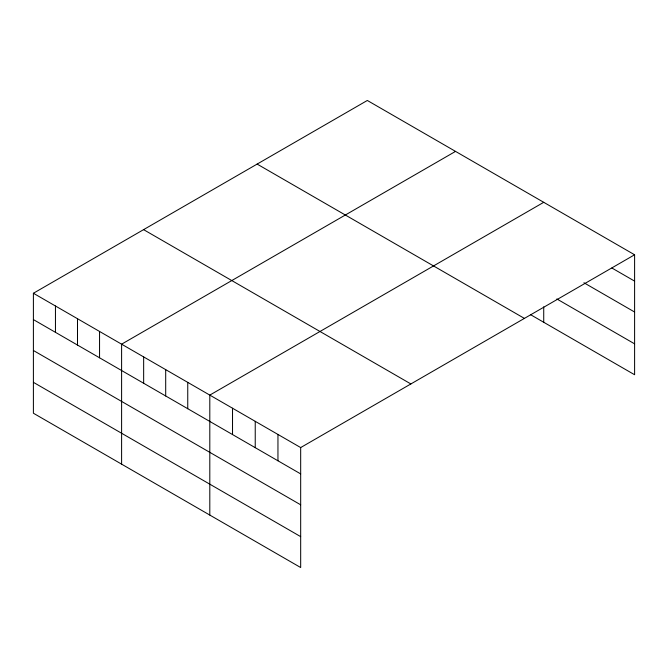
<?xml version="1.0" encoding="UTF-8"?>
<svg xmlns="http://www.w3.org/2000/svg" width="668" height="668" viewBox="0 0 668 668"><rect width="100%" height="100%" fill="white"/><g stroke="black" fill="none" stroke-linecap="round" stroke-linejoin="round"><path stroke-width="1" d="M33.4 293.26L300.675 447.568L300.675 567.533L33.4 413.225L33.4 293.26L367.325 100.467L634.6 254.775L634.6 374.74L530.492 314.636M455.526 151.394L121.601 344.179L121.601 464.143M543.727 202.312L209.802 395.105L209.802 515.07M300.675 447.568L634.6 254.775M611.88 268.002L634.6 281.119M583.924 282.756L634.6 312.014M556.836 298.947L634.6 343.845M257.13 164.086L524.405 318.402M143.595 229.642L410.87 383.95M33.4 319.596L300.675 473.904M33.4 350.491L300.675 504.808M33.4 382.33L300.675 536.638M543.727 306.829L543.727 322.277M277.955 434.45L277.955 460.795M255.234 421.333L255.234 447.677M232.522 408.223L232.522 434.559M187.75 382.372L187.75 408.716M165.697 369.638L165.697 395.982M143.653 356.912L143.653 383.248M99.549 331.453L99.549 357.789M77.496 318.719L77.496 345.055M55.452 305.986L55.452 332.33"/></g></svg>
